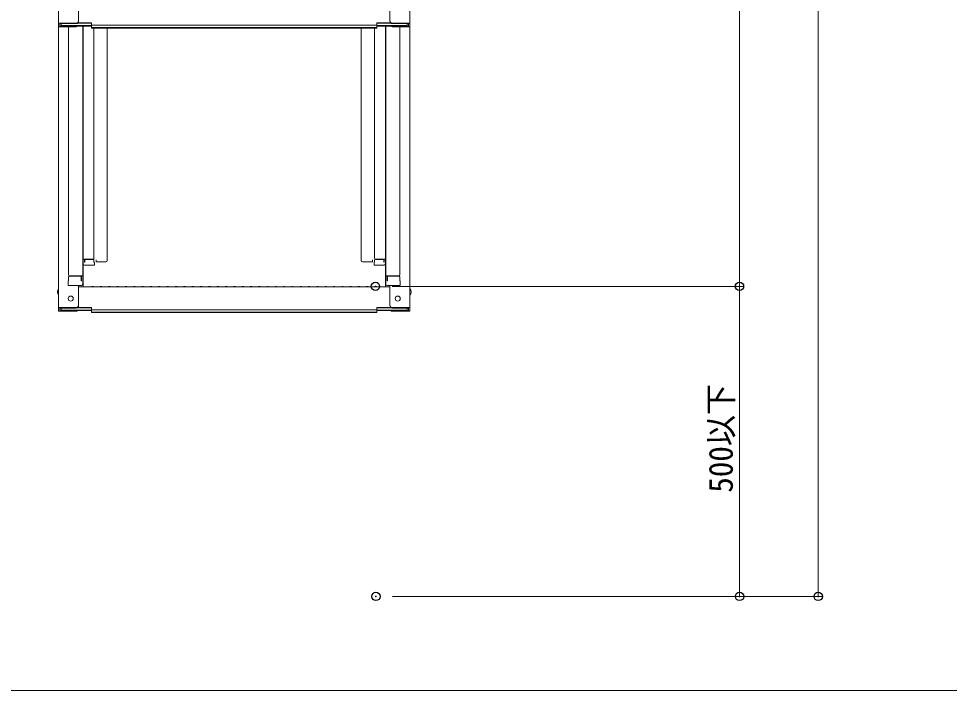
# Model space of a CAD drawing. Units: millimetres, scale not verified. Extents: x -2000 to 2000, y -1385 to 1385.
# Drawn here: x 718 to 1277, y -1385 to -982 of the extents above; entities that cross this region are included whole.
import ezdxf
from ezdxf.enums import TextEntityAlignment as Align

# ---------------------------------------------------------------- set-up
doc = ezdxf.new("R2010")
doc.units = ezdxf.units.MM
doc.header["$LTSCALE"] = 10
doc.header["$PDMODE"] = 32
doc.header["$PDSIZE"] = 5
for name, color, linetype, lineweight in [('0-0_sunpou', 1, 'Continuous', 9), ('0-1_0', 7, 'Continuous', 9), ('0-3_zumenwaku', 6, 'Continuous', 9)]:
    doc.layers.add(name, color=color, linetype=linetype, lineweight=lineweight)
doc.layers.add('0-2_DEFPOINTS', color=7, linetype='Continuous')
doc.styles.add('ＭＳ ゴシック', font='')
doc.styles.get('ＭＳ ゴシック').set_extended_font_data('MS Gothic')

# ---------------------------------------------------------------- blocks, each defined once
blk = doc.blocks.new('_ORIGIN')
at = {"layer": '0-1_0', "color": 1}
blk.add_line((0, 0), (-10, 0), dxfattribs=at)
blk.add_circle((0, 0), 5, dxfattribs=at)

msp = doc.modelspace()

# ---------------------------------------------------------------- linework, layer by layer
at = {"layer": '0-0_sunpou'}
for p, q in [((1151.37, 935.7), (1151.37, -1137.4)), ((1198.62, 925.45), (1198.62, -1323.59)), ((942.71, -1142.4), (1153.87, -1142.4)), ((942.71, -1142.4), (1153.91, -1142.4)), ((1151.41, -1147.4), (1151.41, -1323.59)), ((943.03, -1328.59), (1201.12, -1328.59)), ((943.03, -1328.59), (1153.91, -1328.59))]:
    msp.add_line(p, q, dxfattribs=at)
at = {"layer": '0-1_0'}
for p, q in [((742.42, -815.72), (742.42, -984.35)), ((953.42, -815.72), (953.42, -984.35)), ((754.42, -983.12), (754.42, -971.11)), ((941.42, -983.12), (941.42, -971.11)), ((752.92, -984.35), (742.42, -984.35)), ((742.42, -984.35), (742.42, -986.52)), ((752.92, -986.52), (742.42, -986.52)), ((742.42, -986.52), (742.42, -1155.15)), ((752.92, -984.62), (743.22, -984.62)), ((743.22, -984.62), (743.22, -986.24)), ((752.92, -986.24), (743.22, -986.24)), ((744.02, -984.62), (744.02, -985.87)), ((744.02, -985.87), (762.22, -985.87)), ((748.42, -986.52), (748.42, -1135.49)), ((753.46, -986.14), (762.22, -986.14)), ((753.58, -984.47), (762.22, -984.47)), ((753.97, -984.2), (762.22, -984.2)), ((756.92, -986.14), (756.92, -1141.11)), ((757.17, -1115.37), (757.17, -986.14)), ((762.22, -985.66), (762.22, -984.2)), ((762.22, -985.66), (847.92, -985.66)), ((762.22, -987.33), (762.22, -985.87)), ((762.22, -987.06), (847.92, -987.06)), ((762.22, -987.33), (847.92, -987.33)), ((763.67, -987.33), (763.67, -1125.47)), ((771.67, -1126.88), (771.67, -987.33)), ((933.62, -985.66), (847.92, -985.66)), ((933.62, -987.06), (847.92, -987.06)), ((933.62, -987.33), (847.92, -987.33)), ((924.17, -1126.88), (924.17, -987.33)), ((932.17, -987.33), (932.17, -1125.47)), ((933.62, -985.66), (933.62, -984.2)), ((941.88, -984.2), (933.62, -984.2)), ((942.27, -984.47), (933.62, -984.47)), ((933.62, -987.33), (933.62, -985.87)), ((951.82, -985.87), (933.62, -985.87)), ((942.38, -986.14), (933.62, -986.14)), ((938.67, -1115.37), (938.67, -986.14)), ((938.92, -986.14), (938.92, -1141.11)), ((942.92, -984.35), (953.42, -984.35)), ((942.92, -984.62), (952.62, -984.62)), ((942.92, -986.24), (952.62, -986.24)), ((942.92, -986.52), (953.42, -986.52)), ((947.42, -986.52), (947.42, -1135.49)), ((951.82, -984.62), (951.82, -985.87)), ((952.62, -984.62), (952.62, -986.24)), ((953.42, -984.35), (953.42, -986.52)), ((953.42, -986.52), (953.42, -1155.15)), ((756.92, -1116.41), (756.92, -1121.16)), ((756.92, -1120.68), (756.92, -1116.43)), ((757.17, -1115.37), (757.17, -1142.75)), ((938.67, -1115.37), (938.67, -1142.75)), ((938.92, -1116.41), (938.92, -1121.16)), ((938.92, -1120.68), (938.92, -1116.43)), ((756.92, -1120.68), (757.17, -1120.68)), ((756.92, -1121.16), (757.17, -1121.16)), ((756.92, -1127.81), (756.92, -1123.06)), ((756.92, -1123.06), (757.17, -1123.06)), ((756.92, -1123.53), (756.92, -1127.78)), ((756.92, -1123.53), (757.17, -1123.53)), ((938.92, -1120.68), (938.67, -1120.68)), ((938.92, -1121.16), (938.67, -1121.16)), ((938.92, -1123.06), (938.67, -1123.06)), ((938.92, -1123.53), (938.67, -1123.53)), ((938.92, -1127.81), (938.92, -1123.06)), ((938.92, -1123.53), (938.92, -1127.78)), ((756.92, -1127.78), (757.17, -1127.78)), ((756.92, -1127.81), (757.17, -1127.81)), ((763.17, -1125.97), (757.17, -1125.97)), ((757.97, -1127.96), (757.97, -1125.97)), ((758.17, -1127.96), (757.97, -1127.96)), ((758.17, -1127.96), (758.17, -1126.72)), ((763.17, -1126.22), (758.67, -1126.22)), ((763.67, -1127.96), (763.67, -1126.72)), ((763.92, -1127.96), (763.67, -1127.96)), ((763.92, -1129.64), (763.92, -1127.96)), ((764.92, -1127.68), (764.92, -1126.56)), ((764.92, -1127.68), (770.87, -1127.68)), ((771.67, -1126.88), (771.67, -1126.56)), ((924.17, -1126.88), (924.17, -1126.56)), ((930.92, -1127.68), (924.97, -1127.68)), ((930.92, -1127.68), (930.92, -1126.56)), ((932.67, -1125.97), (938.67, -1125.97)), ((932.67, -1126.22), (937.17, -1126.22)), ((937.67, -1127.96), (937.67, -1126.72)), ((937.67, -1127.96), (937.87, -1127.96)), ((937.87, -1127.96), (937.87, -1125.97)), ((938.92, -1127.78), (938.67, -1127.78)), ((938.92, -1127.81), (938.67, -1127.81)), ((763.92, -1129.64), (757.97, -1129.64)), ((931.92, -1129.64), (937.87, -1129.64)), ((748.42, -1139.06), (748.17, -1139.15)), ((748.17, -1141.91), (748.17, -1139.15)), ((748.92, -1135.99), (756.92, -1135.99)), ((748.92, -1136.24), (755.42, -1136.24)), ((755.92, -1139.06), (755.92, -1136.74)), ((755.92, -1139.06), (756.12, -1139.06)), ((756.12, -1139.06), (756.12, -1135.99)), ((946.92, -1135.99), (938.92, -1135.99)), ((939.72, -1139.06), (939.72, -1135.99)), ((939.92, -1139.06), (939.72, -1139.06)), ((939.92, -1139.06), (939.92, -1136.74)), ((946.92, -1136.24), (940.42, -1136.24)), ((947.42, -1139.06), (947.67, -1139.15)), ((947.67, -1141.91), (947.67, -1139.15)), ((748.17, -1141.91), (756.12, -1141.91)), ((755.92, -1141.91), (748.42, -1141.91)), ((754.42, -1153.92), (754.42, -1141.91)), ((754.42, -1142.75), (847.92, -1142.75)), ((756.12, -1141.91), (755.92, -1141.91)), ((762.45, -1142.52), (762.1, -1142.73)), ((763.4, -1142.52), (763.75, -1142.73)), ((767.45, -1142.52), (767.1, -1142.73)), ((768.4, -1142.52), (768.75, -1142.73)), ((772.45, -1142.52), (772.1, -1142.73)), ((773.4, -1142.52), (773.75, -1142.73)), ((777.45, -1142.52), (777.1, -1142.73)), ((778.4, -1142.52), (778.75, -1142.73)), ((782.45, -1142.52), (782.1, -1142.73)), ((783.4, -1142.52), (783.75, -1142.73)), ((787.45, -1142.52), (787.1, -1142.73)), ((788.4, -1142.52), (788.75, -1142.73)), ((792.45, -1142.52), (792.1, -1142.73)), ((793.4, -1142.52), (793.75, -1142.73)), ((797.45, -1142.52), (797.1, -1142.73)), ((798.4, -1142.52), (798.75, -1142.73)), ((802.45, -1142.52), (802.1, -1142.73)), ((803.4, -1142.52), (803.75, -1142.73)), ((807.45, -1142.52), (807.1, -1142.73)), ((808.4, -1142.52), (808.75, -1142.73)), ((812.45, -1142.52), (812.1, -1142.73)), ((813.4, -1142.52), (813.75, -1142.73)), ((817.45, -1142.52), (817.1, -1142.73)), ((818.4, -1142.52), (818.75, -1142.73)), ((822.45, -1142.52), (822.1, -1142.73)), ((823.4, -1142.52), (823.75, -1142.73)), ((827.45, -1142.52), (827.1, -1142.73)), ((828.4, -1142.52), (828.75, -1142.73)), ((832.45, -1142.52), (832.1, -1142.73)), ((833.4, -1142.52), (833.75, -1142.73)), ((837.45, -1142.52), (837.1, -1142.73)), ((838.4, -1142.52), (838.75, -1142.73)), ((842.45, -1142.52), (842.1, -1142.73)), ((843.4, -1142.52), (843.75, -1142.73)), ((847.45, -1142.52), (847.1, -1142.73)), ((941.42, -1142.75), (847.92, -1142.75)), ((848.4, -1142.52), (848.75, -1142.73)), ((852.45, -1142.52), (852.1, -1142.73)), ((853.4, -1142.52), (853.75, -1142.73)), ((857.45, -1142.52), (857.1, -1142.73)), ((858.4, -1142.52), (858.75, -1142.73)), ((862.45, -1142.52), (862.1, -1142.73)), ((863.4, -1142.52), (863.75, -1142.73)), ((867.45, -1142.52), (867.1, -1142.73)), ((868.4, -1142.52), (868.75, -1142.73)), ((872.45, -1142.52), (872.1, -1142.73)), ((873.4, -1142.52), (873.75, -1142.73)), ((877.45, -1142.52), (877.1, -1142.73)), ((878.4, -1142.52), (878.75, -1142.73)), ((882.45, -1142.52), (882.1, -1142.73)), ((883.4, -1142.52), (883.75, -1142.73)), ((887.45, -1142.52), (887.1, -1142.73)), ((888.4, -1142.52), (888.75, -1142.73)), ((892.45, -1142.52), (892.1, -1142.73)), ((893.4, -1142.52), (893.75, -1142.73)), ((897.45, -1142.52), (897.1, -1142.73)), ((898.4, -1142.52), (898.75, -1142.73)), ((902.45, -1142.52), (902.1, -1142.73)), ((903.4, -1142.52), (903.75, -1142.73)), ((907.45, -1142.52), (907.1, -1142.73)), ((908.4, -1142.52), (908.75, -1142.73)), ((912.45, -1142.52), (912.1, -1142.73)), ((913.4, -1142.52), (913.75, -1142.73)), ((917.45, -1142.52), (917.1, -1142.73)), ((918.4, -1142.52), (918.75, -1142.73)), ((922.45, -1142.52), (922.1, -1142.73)), ((923.4, -1142.52), (923.75, -1142.73)), ((927.45, -1142.52), (927.1, -1142.73)), ((928.4, -1142.52), (928.75, -1142.73)), ((932.45, -1142.52), (932.1, -1142.73)), ((933.4, -1142.52), (933.75, -1142.73)), ((939.72, -1141.91), (939.92, -1141.91)), ((947.67, -1141.91), (939.72, -1141.91)), ((939.92, -1141.91), (947.42, -1141.91)), ((941.42, -1153.92), (941.42, -1141.91)), ((752.92, -1155.15), (742.42, -1155.15)), ((742.42, -1155.15), (742.42, -1157.32)), ((752.92, -1155.42), (743.22, -1155.42)), ((743.22, -1155.42), (743.22, -1157.04)), ((752.92, -1157.04), (743.22, -1157.04)), ((744.02, -1155.42), (744.02, -1156.67)), ((744.02, -1156.67), (762.22, -1156.67)), ((753.46, -1156.94), (762.22, -1156.94)), ((753.58, -1155.27), (762.22, -1155.27)), ((753.97, -1155), (762.22, -1155)), ((762.22, -1156.46), (762.22, -1155)), ((762.22, -1156.46), (847.92, -1156.46)), ((762.22, -1158.13), (762.22, -1156.67)), ((933.62, -1156.46), (847.92, -1156.46)), ((933.62, -1156.46), (933.62, -1155)), ((941.88, -1155), (933.62, -1155)), ((942.27, -1155.27), (933.62, -1155.27)), ((933.62, -1158.13), (933.62, -1156.67)), ((951.82, -1156.67), (933.62, -1156.67)), ((942.38, -1156.94), (933.62, -1156.94)), ((942.92, -1155.15), (953.42, -1155.15)), ((942.92, -1155.42), (952.62, -1155.42)), ((942.92, -1157.04), (952.62, -1157.04)), ((951.82, -1155.42), (951.82, -1156.67)), ((952.62, -1155.42), (952.62, -1157.04)), ((953.42, -1155.15), (953.42, -1157.32)), ((752.92, -1157.32), (742.42, -1157.32)), ((762.22, -1157.86), (847.92, -1157.86)), ((762.22, -1158.13), (847.92, -1158.13)), ((933.62, -1157.86), (847.92, -1157.86)), ((933.62, -1158.13), (847.92, -1158.13)), ((942.92, -1157.32), (953.42, -1157.32))]:
    msp.add_line(p, q, dxfattribs=at)
for points in [[(931.92, -1129.64), (931.92, -1127.96), (932.17, -1127.96), (932.17, -1126.72)], [(748.42, -1139.06), (748.42, -1136.74), (748.42, -1139.06)], [(947.42, -1136.74), (947.42, -1139.06), (947.42, -1136.74)]]:
    msp.add_lwpolyline(points, dxfattribs=at)
for centre in [(749.72, -1149.75), (946.12, -1149.75)]:
    msp.add_circle(centre, 1.5, dxfattribs=at)
for centre, radius, start, end in [((752.92, -982.85), 1.5, 270, 0), ((752.92, -983.12), 1.5, 270, 0), ((942.92, -982.85), 1.5, 180, 270), ((942.92, -983.12), 1.5, 180, 270), ((752.92, -984.74), 1.5, 270, 291.114), ((752.92, -985.02), 1.5, 270, 311.3702), ((942.92, -985.02), 1.5, 228.6298, 270), ((942.92, -984.74), 1.5, 248.886, 270), ((757.97, -1128.84), 0.8, 180, 270), ((758.67, -1126.72), 0.5, 90, 180), ((763.17, -1125.47), 0.5, 270, 0), ((763.17, -1126.72), 0.5, 0, 90), ((770.87, -1126.88), 0.8, 270, 0), ((924.97, -1126.88), 0.8, 180, 270), ((932.67, -1125.47), 0.5, 180, 270), ((932.67, -1126.72), 0.5, 90, 180), ((937.17, -1126.72), 0.5, 0, 90), ((937.87, -1128.84), 0.8, 270, 0), ((748.92, -1135.49), 0.5, 180, 270), ((748.92, -1136.74), 0.5, 90, 180), ((755.42, -1136.74), 0.5, 0, 90), ((940.42, -1136.74), 0.5, 90, 180), ((946.92, -1135.49), 0.5, 270, 0), ((946.92, -1136.74), 0.5, 0, 90), ((745.13, -1145.75), 3.37, 143.5356, 216.4644), ((756.12, -1141.11), 0.8, 270, 0), ((762.02, -1142.6), 0.15, 270, 300.0682), ((762.92, -1143.35), 0.95, 90, 120.0683), ((762.92, -1143.35), 0.95, 59.9318, 90), ((763.82, -1142.6), 0.15, 239.9317, 270), ((767.02, -1142.6), 0.15, 270, 300.0682), ((767.92, -1143.35), 0.95, 90, 120.0683), ((767.92, -1143.35), 0.95, 59.9318, 90), ((768.82, -1142.6), 0.15, 239.9317, 270), ((772.02, -1142.6), 0.15, 270, 300.0682), ((772.92, -1143.35), 0.95, 90, 120.0683), ((772.92, -1143.35), 0.95, 59.9318, 90), ((773.82, -1142.6), 0.15, 239.9317, 270), ((777.02, -1142.6), 0.15, 270, 300.0682), ((777.92, -1143.35), 0.95, 90, 120.0683), ((777.92, -1143.35), 0.95, 59.9318, 90), ((778.82, -1142.6), 0.15, 239.9317, 270), ((782.02, -1142.6), 0.15, 270, 300.0682), ((782.92, -1143.35), 0.95, 90, 120.0683), ((782.92, -1143.35), 0.95, 59.9318, 90), ((783.82, -1142.6), 0.15, 239.9317, 270), ((787.02, -1142.6), 0.15, 270, 300.0682), ((787.92, -1143.35), 0.95, 90, 120.0683), ((787.92, -1143.35), 0.95, 59.9318, 90), ((788.82, -1142.6), 0.15, 239.9317, 270), ((792.02, -1142.6), 0.15, 270, 300.0682), ((792.92, -1143.35), 0.95, 90, 120.0683), ((792.92, -1143.35), 0.95, 59.9318, 90), ((793.82, -1142.6), 0.15, 239.9317, 270), ((797.02, -1142.6), 0.15, 270, 300.0682), ((797.92, -1143.35), 0.95, 90, 120.0683), ((797.92, -1143.35), 0.95, 59.9318, 90), ((798.82, -1142.6), 0.15, 239.9317, 270), ((802.02, -1142.6), 0.15, 270, 300.0682), ((802.92, -1143.35), 0.95, 90, 120.0683), ((802.92, -1143.35), 0.95, 59.9318, 90), ((803.82, -1142.6), 0.15, 239.9317, 270), ((807.02, -1142.6), 0.15, 270, 300.0682), ((807.92, -1143.35), 0.95, 90, 120.0683), ((807.92, -1143.35), 0.95, 59.9318, 90), ((808.82, -1142.6), 0.15, 239.9317, 270), ((812.02, -1142.6), 0.15, 270, 300.0682), ((812.92, -1143.35), 0.95, 90, 120.0683), ((812.92, -1143.35), 0.95, 59.9318, 90), ((813.82, -1142.6), 0.15, 239.9317, 270), ((817.02, -1142.6), 0.15, 270, 300.0682), ((817.92, -1143.35), 0.95, 90, 120.0683), ((817.92, -1143.35), 0.95, 59.9318, 90), ((818.82, -1142.6), 0.15, 239.9317, 270), ((822.02, -1142.6), 0.15, 270, 300.0682), ((822.92, -1143.35), 0.95, 90, 120.0683), ((822.92, -1143.35), 0.95, 59.9318, 90), ((823.82, -1142.6), 0.15, 239.9317, 270), ((827.02, -1142.6), 0.15, 270, 300.0682), ((827.92, -1143.35), 0.95, 90, 120.0683), ((827.92, -1143.35), 0.95, 59.9318, 90), ((828.82, -1142.6), 0.15, 239.9317, 270), ((832.02, -1142.6), 0.15, 270, 300.0682), ((832.92, -1143.35), 0.95, 90, 120.0683), ((832.92, -1143.35), 0.95, 59.9318, 90), ((833.82, -1142.6), 0.15, 239.9317, 270), ((837.02, -1142.6), 0.15, 270, 300.0682), ((837.92, -1143.35), 0.95, 90, 120.0683), ((837.92, -1143.35), 0.95, 59.9318, 90), ((838.82, -1142.6), 0.15, 239.9317, 270), ((842.02, -1142.6), 0.15, 270, 300.0682), ((842.92, -1143.35), 0.95, 90, 120.0683), ((842.92, -1143.35), 0.95, 59.9318, 90), ((843.82, -1142.6), 0.15, 239.9317, 270), ((847.02, -1142.6), 0.15, 270, 300.0682), ((847.92, -1143.35), 0.95, 90, 120.0683), ((847.92, -1143.35), 0.95, 59.9318, 90), ((848.82, -1142.6), 0.15, 239.9317, 270), ((852.02, -1142.6), 0.15, 270, 300.0682), ((852.92, -1143.35), 0.95, 90, 120.0683), ((852.92, -1143.35), 0.95, 59.9318, 90), ((853.82, -1142.6), 0.15, 239.9317, 270), ((857.02, -1142.6), 0.15, 270, 300.0682), ((857.92, -1143.35), 0.95, 90, 120.0683), ((857.92, -1143.35), 0.95, 59.9318, 90), ((858.82, -1142.6), 0.15, 239.9317, 270), ((862.02, -1142.6), 0.15, 270, 300.0682), ((862.92, -1143.35), 0.95, 90, 120.0683), ((862.92, -1143.35), 0.95, 59.9318, 90), ((863.82, -1142.6), 0.15, 239.9317, 270), ((867.02, -1142.6), 0.15, 270, 300.0682), ((867.92, -1143.35), 0.95, 90, 120.0683), ((867.92, -1143.35), 0.95, 59.9318, 90), ((868.82, -1142.6), 0.15, 239.9317, 270), ((872.02, -1142.6), 0.15, 270, 300.0682), ((872.92, -1143.35), 0.95, 90, 120.0683), ((872.92, -1143.35), 0.95, 59.9318, 90), ((873.82, -1142.6), 0.15, 239.9317, 270), ((877.02, -1142.6), 0.15, 270, 300.0682), ((877.92, -1143.35), 0.95, 90, 120.0683), ((877.92, -1143.35), 0.95, 59.9318, 90), ((878.82, -1142.6), 0.15, 239.9317, 270), ((882.02, -1142.6), 0.15, 270, 300.0682), ((882.92, -1143.35), 0.95, 90, 120.0683), ((882.92, -1143.35), 0.95, 59.9318, 90), ((883.82, -1142.6), 0.15, 239.9317, 270), ((887.02, -1142.6), 0.15, 270, 300.0682), ((887.92, -1143.35), 0.95, 90, 120.0683), ((887.92, -1143.35), 0.95, 59.9318, 90), ((888.82, -1142.6), 0.15, 239.9317, 270), ((892.02, -1142.6), 0.15, 270, 300.0682), ((892.92, -1143.35), 0.95, 90, 120.0683), ((892.92, -1143.35), 0.95, 59.9318, 90), ((893.82, -1142.6), 0.15, 239.9317, 270), ((897.02, -1142.6), 0.15, 270, 300.0682), ((897.92, -1143.35), 0.95, 90, 120.0683), ((897.92, -1143.35), 0.95, 59.9318, 90), ((898.82, -1142.6), 0.15, 239.9317, 270), ((902.02, -1142.6), 0.15, 270, 300.0682), ((902.92, -1143.35), 0.95, 90, 120.0683), ((902.92, -1143.35), 0.95, 59.9318, 90), ((903.82, -1142.6), 0.15, 239.9317, 270), ((907.02, -1142.6), 0.15, 270, 300.0682), ((907.92, -1143.35), 0.95, 90, 120.0683), ((907.92, -1143.35), 0.95, 59.9318, 90), ((908.82, -1142.6), 0.15, 239.9317, 270), ((912.02, -1142.6), 0.15, 270, 300.0682), ((912.92, -1143.35), 0.95, 90, 120.0683), ((912.92, -1143.35), 0.95, 59.9318, 90), ((913.82, -1142.6), 0.15, 239.9317, 270), ((917.02, -1142.6), 0.15, 270, 300.0682), ((917.92, -1143.35), 0.95, 90, 120.0683), ((917.92, -1143.35), 0.95, 59.9318, 90), ((918.82, -1142.6), 0.15, 239.9317, 270), ((922.02, -1142.6), 0.15, 270, 300.0682), ((922.92, -1143.35), 0.95, 90, 120.0683), ((922.92, -1143.35), 0.95, 59.9318, 90), ((923.82, -1142.6), 0.15, 239.9317, 270), ((927.02, -1142.6), 0.15, 270, 300.0682), ((927.92, -1143.35), 0.95, 90, 120.0683), ((927.92, -1143.35), 0.95, 59.9318, 90), ((928.82, -1142.6), 0.15, 239.9317, 270), ((932.02, -1142.6), 0.15, 270, 300.0682), ((932.92, -1143.35), 0.95, 90, 120.0683), ((932.92, -1143.35), 0.95, 59.9318, 90), ((933.82, -1142.6), 0.15, 239.9317, 270), ((939.72, -1141.11), 0.8, 180, 270), ((950.72, -1145.75), 3.37, 323.5356, 36.4644), ((752.92, -1153.65), 1.5, 270, 0), ((752.92, -1153.92), 1.5, 270, 0), ((752.92, -1155.54), 1.5, 270, 291.114), ((752.92, -1155.82), 1.5, 270, 311.3702), ((942.92, -1153.65), 1.5, 180, 270), ((942.92, -1153.92), 1.5, 180, 270), ((942.92, -1155.82), 1.5, 228.6298, 270), ((942.92, -1155.54), 1.5, 248.886, 270)]:
    msp.add_arc(centre, radius, start, end, dxfattribs=at)
at = {"layer": '0-2_DEFPOINTS'}
for p in [(932.71, -1142.4), (1151.37, -1142.4), (933.03, -1328.59), (1151.41, -1328.59), (1198.62, -1328.59)]:
    msp.add_point(p, dxfattribs=at)
at = {"layer": '0-3_zumenwaku'}
msp.add_lwpolyline([(-1999.76, -1384.96), (2000.24, -1384.96), (2000.24, 1385.04), (-1999.76, 1385.04)], close=True, dxfattribs=at)

# ---------------------------------------------------------------- block references
at = {"layer": '0-0_sunpou', "xscale": 0.5, "yscale": 0.5}
for p, rotation in [((1151.37, -1142.4), 270), ((1151.41, -1142.4), 90), ((1151.41, -1328.59), 270), ((1198.62, -1328.59), 270)]:
    msp.add_blockref('_ORIGIN', p, dxfattribs=dict(at, rotation=rotation))

# ---------------------------------------------------------------- texts
at = {"layer": '0-0_sunpou', "color": 2, "style": 'ＭＳ ゴシック', "width": 0.95}
msp.add_text('500以下', height=14.43, rotation=90, dxfattribs=at).set_placement((1151.68, -1266.29), align=Align.BOTTOM_LEFT)

doc.saveas('drawing.dxf')
